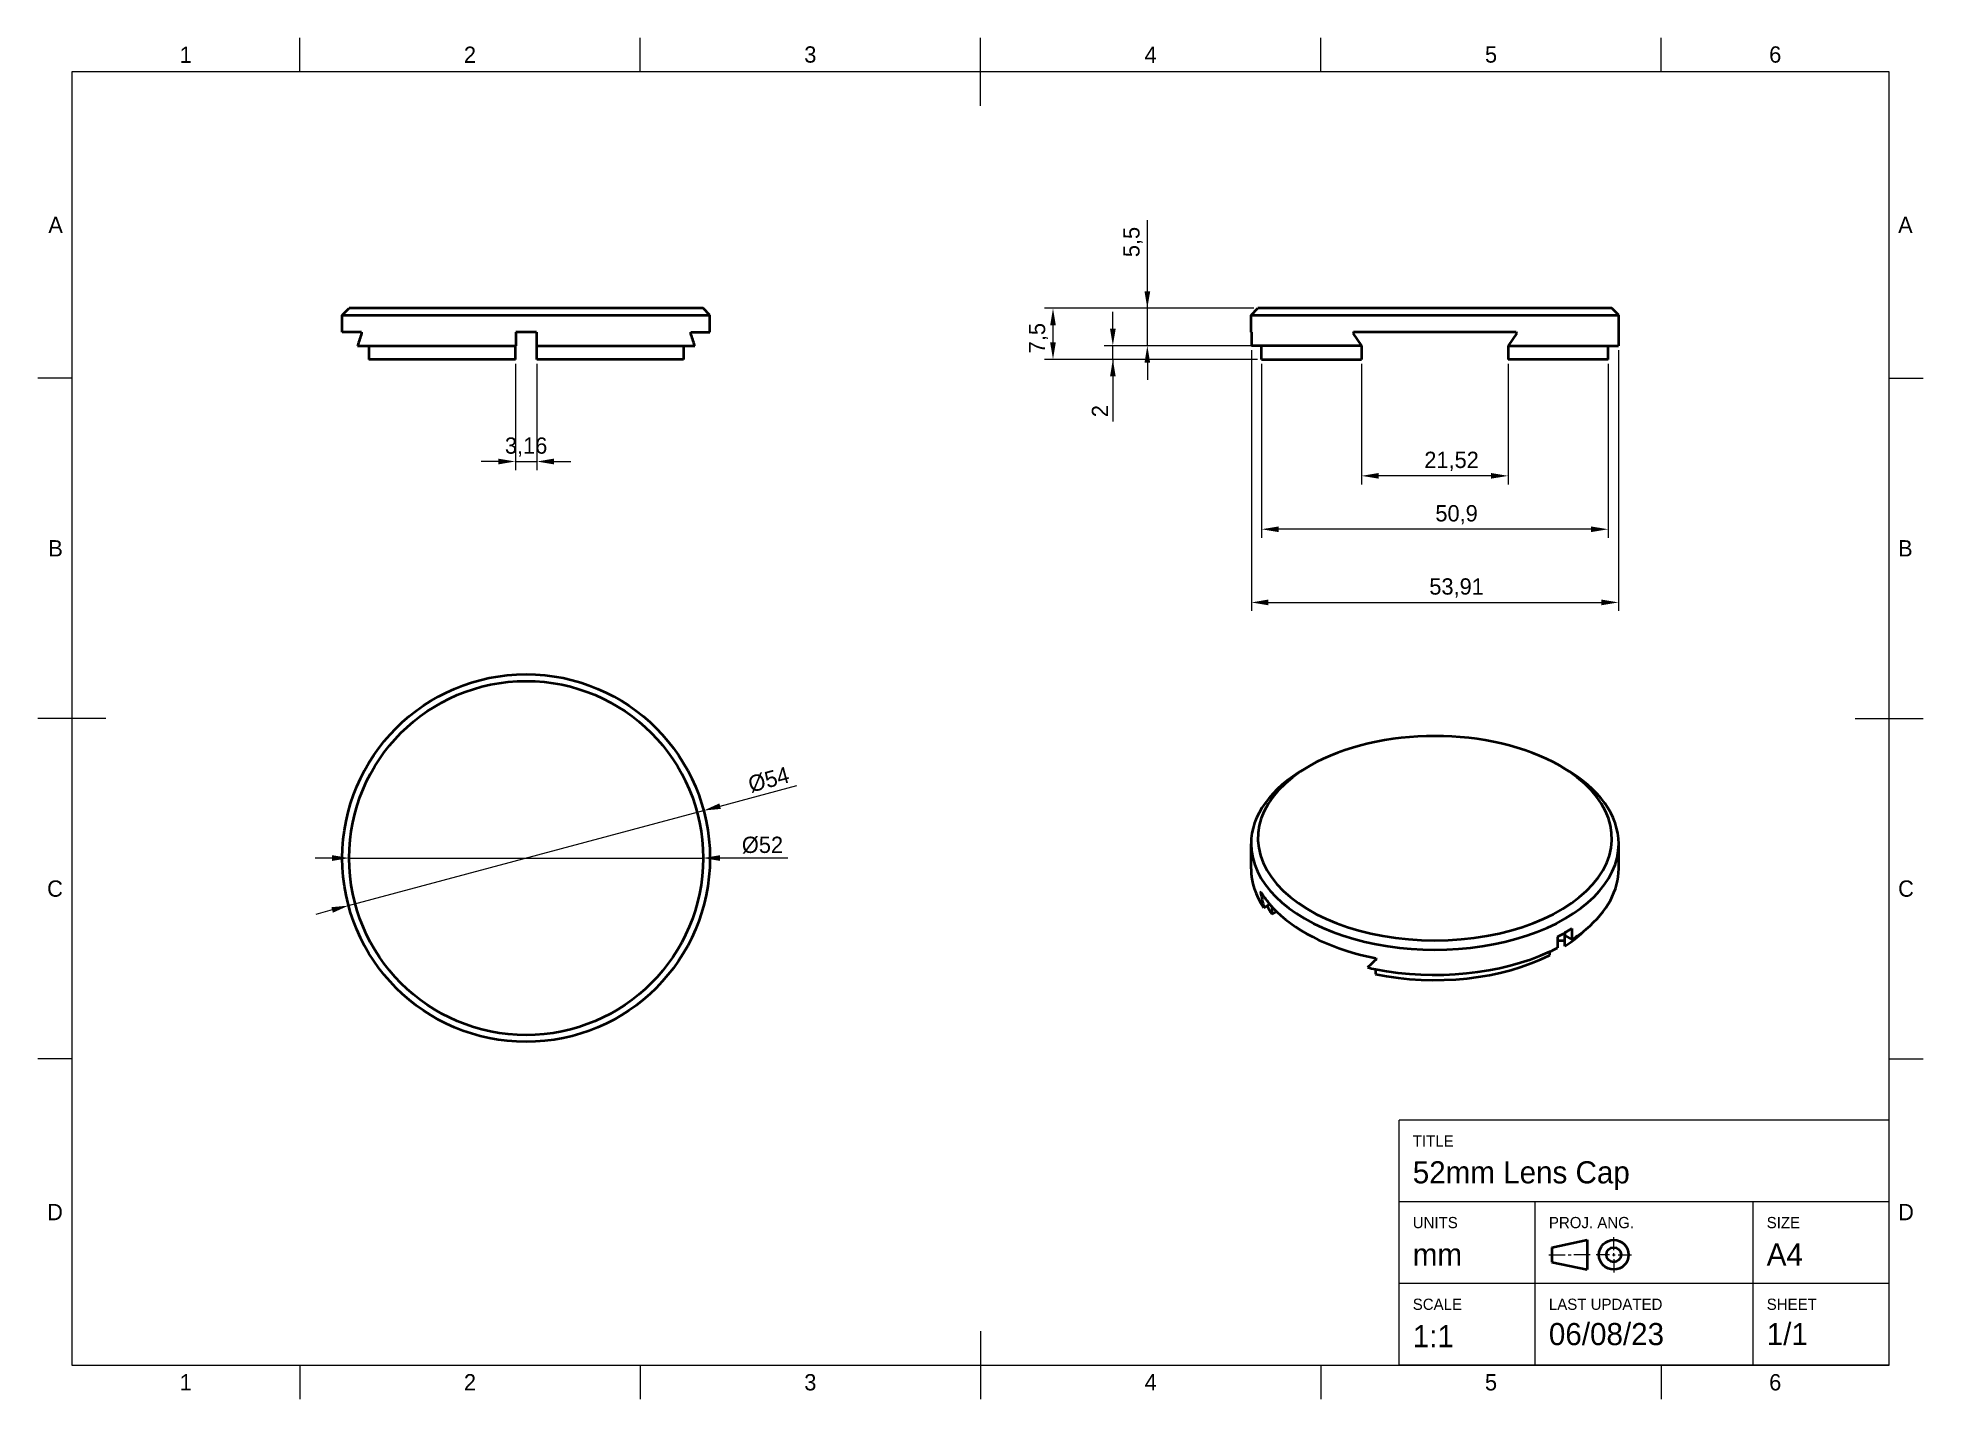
# Model space of a CAD drawing. Header units: millimetres. Extents: x 15 to 292, y 5 to 205.
import ezdxf

# ---------------------------------------------------------------- set-up
doc = ezdxf.new("R2010")
doc.units = ezdxf.units.MM
for name, color, linetype in [('Annotations', 7, 'Continuous'), ('Border', 7, 'Continuous'), ('Geometries', 7, 'Continuous')]:
    doc.layers.add(name, color=color, linetype=linetype)
doc.styles.add('Shapr0', font='txt', dxfattribs={"height": 2.3925})
doc.styles.add('Shapr1', font='txt', dxfattribs={"height": 2.3925})
doc.styles.add('Shapr2', font='txt', dxfattribs={"height": 2.3925})
doc.styles.add('Shapr3', font='txt', dxfattribs={"height": 2.3925})
doc.styles.add('Shapr4', font='txt', dxfattribs={"height": 2.3925})
doc.dimstyles.new('ISO-25', dxfattribs={"dimtxt": 2.5, "dimasz": 2.5, "dimexe": 1.25, "dimexo": 0.625, "dimtad": 1, "dimtxsty": 'Standard', "dimcen": 2.5, "dimadec": 0, "dimazin": 0, "dimtfac": 1, "dimtmove": 0, "dimatfit": 3, "dimfxl": 1, "dimarcsym": 0})

# ---------------------------------------------------------------- blocks, each defined once
blk = doc.blocks.new('*D2')
at = {"layer": 'Annotations', "color": 0, "linetype": 'Continuous', "lineweight": 15}
for p, q in [((115.25, 92.12), (126.53, 95.14)), ((60.67, 77.52), (112.83, 91.48)), ((58.25, 76.88), (55.84, 76.23))]:
    blk.add_line(p, q, dxfattribs=at)
at = {"layer": 'Annotations', "color": 0}
for points in [[(115.14, 92.53), (115.36, 91.72), (112.83, 91.48)], [(58.36, 76.47), (58.14, 77.28), (60.67, 77.52)]]:
    blk.add_solid(points, dxfattribs=at)
at = {"layer": 'Defpoints', "color": 0}
for p in [(112.83, 91.48), (60.67, 77.52)]:
    blk.add_point(p, dxfattribs=at)
at = {"layer": 'Annotations', "color": 0, "lineweight": 15, "insert": (122.39, 96), "char_height": 2.393, "attachment_point": 5, "rotation": 14.9775, "style": 'Shapr4'}
blk.add_mtext('\\A1;%%c54', dxfattribs=at)
blk = doc.blocks.new('*D3')
at = {"layer": 'Annotations', "color": 0, "linetype": 'Continuous', "lineweight": 15}
for p, q in [((58.25, 84.5), (55.75, 84.5)), ((60.75, 84.5), (112.75, 84.5)), ((125.19, 84.5), (115.25, 84.5))]:
    blk.add_line(p, q, dxfattribs=at)
at = {"layer": 'Annotations', "color": 0}
for points in [[(58.25, 84.08), (58.25, 84.92), (60.75, 84.5)], [(115.25, 84.92), (115.25, 84.08), (112.75, 84.5)]]:
    blk.add_solid(points, dxfattribs=at)
at = {"layer": 'Defpoints', "color": 0}
for p in [(60.75, 84.5), (112.75, 84.5)]:
    blk.add_point(p, dxfattribs=at)
at = {"layer": 'Annotations', "color": 0, "lineweight": 15, "insert": (121.47, 86.4), "char_height": 2.393, "attachment_point": 5, "style": 'Shapr4'}
blk.add_mtext('\\A1;%%c52', dxfattribs=at)
blk = doc.blocks.new('*D4')
at = {"layer": 'Annotations', "color": 0, "linetype": 'Continuous', "lineweight": 15}
for p, q in [((209.49, 157.12), (209.49, 139.39)), ((231.01, 157.12), (231.01, 139.39)), ((228.51, 140.64), (211.99, 140.64))]:
    blk.add_line(p, q, dxfattribs=at)
at = {"layer": 'Annotations', "color": 0}
for points in [[(211.99, 141.06), (211.99, 140.23), (209.49, 140.64)], [(228.51, 140.23), (228.51, 141.06), (231.01, 140.64)]]:
    blk.add_solid(points, dxfattribs=at)
at = {"layer": 'Defpoints', "color": 0}
for p in [(209.49, 157.75), (231.01, 157.75), (209.49, 140.64)]:
    blk.add_point(p, dxfattribs=at)
at = {"layer": 'Annotations', "color": 0, "lineweight": 15, "insert": (222.7, 142.77), "char_height": 2.393, "attachment_point": 5, "style": 'Shapr3'}
blk.add_mtext('\\A1;21,52', dxfattribs=at)
blk = doc.blocks.new('*D5')
at = {"layer": 'Annotations', "color": 0, "linetype": 'Continuous', "lineweight": 15}
for p, q in [((194.8, 157.12), (194.8, 131.55)), ((245.7, 157.12), (245.7, 131.55)), ((243.2, 132.8), (197.3, 132.8))]:
    blk.add_line(p, q, dxfattribs=at)
at = {"layer": 'Annotations', "color": 0}
for points in [[(197.3, 133.21), (197.3, 132.38), (194.8, 132.8)], [(243.2, 132.38), (243.2, 133.21), (245.7, 132.8)]]:
    blk.add_solid(points, dxfattribs=at)
at = {"layer": 'Defpoints', "color": 0}
for p in [(194.8, 157.75), (245.7, 157.75), (194.8, 132.8)]:
    blk.add_point(p, dxfattribs=at)
at = {"layer": 'Annotations', "color": 0, "lineweight": 15, "insert": (223.44, 134.92), "char_height": 2.393, "attachment_point": 5, "style": 'Shapr3'}
blk.add_mtext('\\A1;50,9', dxfattribs=at)
blk = doc.blocks.new('*D6')
at = {"layer": 'Annotations', "color": 0, "linetype": 'Continuous', "lineweight": 15}
for p, q in [((193.29, 159.12), (193.29, 120.8)), ((247.21, 159.12), (247.21, 120.8)), ((195.79, 122.05), (244.71, 122.05))]:
    blk.add_line(p, q, dxfattribs=at)
at = {"layer": 'Annotations', "color": 0}
for points in [[(195.79, 122.47), (195.79, 121.63), (193.29, 122.05)], [(244.71, 121.63), (244.71, 122.47), (247.21, 122.05)]]:
    blk.add_solid(points, dxfattribs=at)
at = {"layer": 'Defpoints', "color": 0}
for p in [(193.29, 159.75), (247.21, 159.75), (247.21, 122.05)]:
    blk.add_point(p, dxfattribs=at)
at = {"layer": 'Annotations', "color": 0, "lineweight": 15, "insert": (223.44, 124.17), "char_height": 2.393, "attachment_point": 5, "style": 'Shapr3'}
blk.add_mtext('\\A1;53,91', dxfattribs=at)
blk = doc.blocks.new('*D7')
at = {"layer": 'Annotations', "color": 0, "linetype": 'Continuous', "lineweight": 15}
for p, q in [((178.01, 165.25), (178.01, 178.19)), ((178.01, 167.75), (178.01, 170.25)), ((193.63, 165.25), (176.76, 165.25)), ((178.01, 159.75), (178.01, 165.25)), ((192.67, 159.75), (176.76, 159.75)), ((178.01, 157.25), (178.01, 154.75))]:
    blk.add_line(p, q, dxfattribs=at)
at = {"layer": 'Annotations', "color": 0}
for points in [[(177.59, 167.75), (178.43, 167.75), (178.01, 165.25)], [(178.43, 157.25), (177.59, 157.25), (178.01, 159.75)]]:
    blk.add_solid(points, dxfattribs=at)
at = {"layer": 'Defpoints', "color": 0}
for p in [(178.01, 165.25), (194.25, 165.25), (193.29, 159.75)]:
    blk.add_point(p, dxfattribs=at)
at = {"layer": 'Annotations', "color": 0, "lineweight": 15, "insert": (175.89, 174.99), "char_height": 2.393, "attachment_point": 5, "rotation": 90, "style": 'Shapr3'}
blk.add_mtext('\\A1;5,5', dxfattribs=at)
blk = doc.blocks.new('*D8')
at = {"layer": 'Annotations', "color": 0, "linetype": 'Continuous', "lineweight": 15}
for p, q in [((172.94, 162.25), (172.94, 164.75)), ((194.17, 159.75), (171.69, 159.75)), ((172.94, 157.75), (172.94, 159.75)), ((194.17, 157.75), (171.69, 157.75)), ((172.94, 157.75), (172.94, 148.65)), ((172.94, 155.25), (172.94, 152.75))]:
    blk.add_line(p, q, dxfattribs=at)
at = {"layer": 'Annotations', "color": 0}
for points in [[(172.53, 162.25), (173.36, 162.25), (172.94, 159.75)], [(173.36, 155.25), (172.53, 155.25), (172.94, 157.75)]]:
    blk.add_solid(points, dxfattribs=at)
at = {"layer": 'Defpoints', "color": 0}
for p in [(172.94, 159.75), (194.8, 159.75), (194.8, 157.75)]:
    blk.add_point(p, dxfattribs=at)
at = {"layer": 'Annotations', "color": 0, "lineweight": 15, "insert": (171.05, 150.15), "char_height": 2.393, "attachment_point": 5, "rotation": 90, "style": 'Shapr3'}
blk.add_mtext('\\A1;2', dxfattribs=at)
blk = doc.blocks.new('*D9')
at = {"layer": 'Annotations', "color": 0, "linetype": 'Continuous', "lineweight": 15}
for p, q in [((193.63, 165.25), (162.9, 165.25)), ((164.15, 162.75), (164.15, 160.25)), ((194.17, 157.75), (162.9, 157.75))]:
    blk.add_line(p, q, dxfattribs=at)
at = {"layer": 'Annotations', "color": 0}
for points in [[(164.57, 162.75), (163.73, 162.75), (164.15, 165.25)], [(163.73, 160.25), (164.57, 160.25), (164.15, 157.75)]]:
    blk.add_solid(points, dxfattribs=at)
at = {"layer": 'Defpoints', "color": 0}
for p in [(194.25, 165.25), (164.15, 157.75), (194.8, 157.75)]:
    blk.add_point(p, dxfattribs=at)
at = {"layer": 'Annotations', "color": 0, "lineweight": 15, "insert": (162.02, 160.87), "char_height": 2.393, "attachment_point": 5, "rotation": 90, "style": 'Shapr3'}
blk.add_mtext('\\A1;7,5', dxfattribs=at)
blk = doc.blocks.new('*D10')
at = {"layer": 'Annotations', "color": 0, "linetype": 'Continuous', "lineweight": 15}
for p, q in [((85.17, 157.12), (85.17, 141.5)), ((88.33, 157.12), (88.33, 141.5)), ((82.67, 142.75), (80.17, 142.75)), ((85.17, 142.75), (88.33, 142.75)), ((90.83, 142.75), (93.33, 142.75))]:
    blk.add_line(p, q, dxfattribs=at)
at = {"layer": 'Annotations', "color": 0}
for points in [[(82.67, 142.33), (82.67, 143.17), (85.17, 142.75)], [(90.83, 143.17), (90.83, 142.33), (88.33, 142.75)]]:
    blk.add_solid(points, dxfattribs=at)
at = {"layer": 'Defpoints', "color": 0}
for p in [(85.17, 157.75), (88.33, 157.75), (88.33, 142.75)]:
    blk.add_point(p, dxfattribs=at)
at = {"layer": 'Annotations', "color": 0, "lineweight": 15, "insert": (86.75, 144.87), "char_height": 2.393, "attachment_point": 5, "style": 'Shapr2'}
blk.add_mtext('\\A1;3,16', dxfattribs=at)
blk = doc.blocks.new('*U11')
at = {"layer": 'Border', "linetype": 'Continuous', "lineweight": 15}
for p, q in [((287, 46), (215, 46)), ((215, 10), (215, 46)), ((287, 10), (287, 46)), ((287, 34), (215, 34)), ((235, 10), (235, 34)), ((267, 10), (267, 34)), ((246.53, 26.88), (246.53, 28.83)), ((237, 26.23), (239.38, 26.23)), ((239.82, 26.23), (240.25, 26.23)), ((243.07, 26.23), (240.68, 26.23)), ((245.88, 26.23), (243.93, 26.23)), ((246.32, 26.23), (246.75, 26.23)), ((246.53, 26.02), (246.53, 26.45)), ((246.53, 25.58), (246.53, 23.63)), ((247.18, 26.23), (249.13, 26.23)), ((287, 22), (215, 22)), ((287, 10), (215, 10))]:
    blk.add_line(p, q, dxfattribs=at)
at = {"layer": 'Border', "linetype": 'Continuous', "lineweight": 40}
for p, q in [((237.43, 27.32), (242.63, 28.4)), ((242.63, 28.4), (242.63, 24.07)), ((237.43, 27.32), (237.43, 25.15)), ((237.43, 25.15), (242.63, 24.07))]:
    blk.add_line(p, q, dxfattribs=at)
for radius in [2.17, 1.08]:
    blk.add_circle((246.53, 26.23), radius, dxfattribs=at)

msp = doc.modelspace()

# ---------------------------------------------------------------- linework, layer by layer
at = {"layer": 'Border', "linetype": 'Continuous', "lineweight": 15}
for p, q in [((53.5, 200), (53.5, 205)), ((103.5, 200), (103.5, 205)), ((153.5, 195), (153.5, 205)), ((203.5, 200), (203.5, 205)), ((253.5, 200), (253.5, 205)), ((287, 200), (20, 200)), ((20, 200), (20, 10)), ((287, 10), (287, 200)), ((20, 155), (15, 155)), ((287, 155), (292, 155)), ((25, 105), (15, 105)), ((282, 105), (292, 105)), ((20, 55), (15, 55)), ((287, 55), (292, 55)), ((153.5, 15), (153.5, 5)), ((20, 10), (287, 10)), ((53.5, 10), (53.5, 5)), ((103.5, 10), (103.5, 5)), ((203.5, 10), (203.5, 5)), ((253.5, 10), (253.5, 5))]:
    msp.add_line(p, q, dxfattribs=at)
at = {"layer": 'Geometries', "linetype": 'Continuous', "lineweight": 40}
for p, q in [((59.75, 164.25), (60.75, 165.25)), ((59.75, 161.75), (59.75, 164.25)), ((59.75, 164.25), (113.75, 164.25)), ((112.75, 165.25), (60.75, 165.25)), ((113.75, 164.25), (112.75, 165.25)), ((113.75, 161.75), (113.75, 164.25)), ((193.25, 164.25), (194.25, 165.25)), ((193.25, 161.75), (193.25, 164.25)), ((193.25, 164.25), (247.25, 164.25)), ((246.25, 165.25), (194.25, 165.25)), ((247.25, 164.25), (246.25, 165.25)), ((247.25, 161.75), (247.25, 164.25)), ((62.542, 161.75), (59.75, 161.75)), ((88.266, 161.75), (85.234, 161.75)), ((85.234, 161.75), (85.234, 159.75)), ((88.266, 161.75), (88.266, 159.75)), ((110.958, 161.75), (113.75, 161.75)), ((193.25, 161.75), (193.293, 161.75)), ((193.293, 161.75), (193.293, 159.75)), ((208.292, 161.75), (208.207, 161.586)), ((208.207, 161.586), (209.492, 159.75)), ((232.208, 161.75), (208.292, 161.75)), ((232.293, 161.586), (231.008, 159.75)), ((232.208, 161.75), (232.293, 161.586)), ((247.207, 161.75), (247.207, 159.75)), ((247.25, 161.75), (247.207, 161.75)), ((61.986, 159.75), (63.63, 159.75)), ((63.63, 159.75), (63.63, 157.75)), ((63.63, 159.75), (85.171, 159.75)), ((85.171, 157.75), (85.171, 159.75)), ((85.171, 159.75), (85.234, 159.75)), ((88.266, 159.75), (88.329, 159.75)), ((88.329, 157.75), (88.329, 159.75)), ((88.329, 159.75), (109.87, 159.75)), ((109.87, 159.75), (109.87, 157.75)), ((109.87, 159.75), (111.514, 159.75)), ((194.799, 159.75), (193.293, 159.75)), ((194.799, 157.75), (194.799, 159.75)), ((209.492, 159.75), (194.799, 159.75)), ((209.492, 159.75), (209.492, 157.75)), ((209.492, 159.75), (209.492, 159.75)), ((231.008, 159.75), (231.008, 157.75)), ((231.008, 159.75), (231.008, 159.75)), ((231.008, 159.75), (245.701, 159.75)), ((245.701, 157.75), (245.701, 159.75)), ((245.701, 159.75), (247.207, 159.75)), ((85.171, 157.75), (63.63, 157.75)), ((109.87, 157.75), (88.329, 157.75)), ((194.799, 157.75), (209.492, 157.75)), ((245.701, 157.75), (231.008, 157.75)), ((201.158, 97.624), (201.865, 98.032)), ((239.342, 97.624), (238.635, 98.032)), ((193.25, 82.927), (193.25, 86.601)), ((247.25, 82.927), (247.25, 86.601)), ((194.647, 79.477), (194.705, 79.511)), ((195.998, 77.708), (195.617, 77.488)), ((195.617, 77.488), (195.132, 77.208)), ((196.295, 77.368), (196.295, 76.247)), ((196.987, 76.647), (196.295, 76.247)), ((238.24, 72.935), (238.24, 72.325)), ((238.24, 72.325), (238.24, 71.303)), ((239.363, 72.325), (238.24, 72.325)), ((239.363, 73.549), (239.363, 73.13)), ((239.363, 73.13), (240.384, 72.54)), ((239.363, 72.325), (239.363, 73.13)), ((239.363, 71.548), (239.363, 72.325)), ((240.384, 74.173), (240.384, 72.54)), ((237.13, 70.259), (237.13, 70.76)), ((211.509, 68.178), (211.509, 67.463))]:
    msp.add_line(p, q, dxfattribs=at)
for radius in [27, 26]:
    msp.add_circle((86.75, 84.5), radius, dxfattribs=at)
for centre, major_axis, ratio, start_param, end_param in [((86.75, 144.389), (0, -38.554), 0.7003086, 4.2500401, 4.3025889), ((86.75, 184.723), (0, -51.871), 0.520524, 5.1712122, 5.1747379), ((86.75, 184.723), (0, -51.871), 0.520524, 1.1084474, 1.1119731), ((86.75, 144.389), (0, -38.554), 0.7003086, 1.9805965, 2.0331452), ((220.25, 87.418), (26, 0), 0.5773503, 0.7853982, 2.3561945), ((220.25, 87.418), (26, 0), 0.5773503, 2.3561945, 7.0685835), ((220.25, 86.601), (-27, 0), 0.5773503, 5.4977871, 6.2831853), ((220.25, 86.601), (-27, 0), 0.5773503, 3.1415927, 3.9269908), ((220.25, 86.601), (-27, 0), 0.5773503, 0, 3.1415927), ((220.25, 82.927), (27, 0), 0.5773503, 3.1415927, 3.5171907), ((220.25, 82.927), (-27, 0), 0.5773503, 2.5375469, 3.1415927), ((220.25, 103.317), (-26.005, -32.706), 0.2220546, 5.6842718, 5.6877975), ((220.25, 70.385), (17.884, -43.099), 0.4693315, 4.3114467, 4.3639954), ((220.25, 84.56), (27, 0), 0.5773503, 3.4681676, 3.4714099), ((220.25, 84.56), (27, 0), 0.5773503, 3.4714099, 3.5966643), ((220.25, 84.56), (27, 0), 0.5773503, 3.5966643, 3.6210943), ((220.25, 81.294), (-25.5, 0), 0.5773503, 0.2614596, 0.3498777), ((220.25, 84.56), (27, 0), 0.5773503, 3.6210943, 3.6740045), ((220.25, 84.56), (27, 0), 0.5773503, 3.6740045, 4.385814), ((220.25, 84.56), (27, 0), 0.5773503, 5.4416027, 5.4988982), ((220.25, 84.56), (27, 0), 0.5773503, 5.4988982, 5.5539716), ((220.25, 81.294), (25.5, 0), 0.5773503, 5.5597448, 5.7705578), ((220.25, 82.927), (-27, 0), 0.5773503, 2.4123789, 2.5375469), ((220.25, 70.385), (-26.795, -22.911), 0.1449179, 4.9121564, 4.9647051), ((220.25, 82.927), (-27, 0), 0.5773503, 1.2411172, 2.246173), ((220.25, 81.294), (25.5, 0), 0.5773503, 4.3625113, 5.4358295), ((220.25, 103.317), (17.477, -54.094), 0.3804486, 5.2525568, 5.2560825), ((220.25, 82.927), (-27, 0), 0.5773503, 2.246173, 2.30001), ((220.25, 82.927), (-27, 0), 0.5773503, 1.1951983, 1.2411172)]:
    msp.add_ellipse(centre, major_axis=major_axis, ratio=ratio, start_param=start_param, end_param=end_param, dxfattribs=at)

# ---------------------------------------------------------------- block references
msp.add_blockref('*U11', (0, 0))

# ---------------------------------------------------------------- texts
at = {"layer": 'Border', "linetype": 'Continuous', "lineweight": 15, "char_height": 2.393, "width": 2.3925, "style": 'Shapr0'}
for s, insert, attachment_point in [('1', (36.75, 201.304), 8), ('2', (78.5, 201.304), 8), ('3', (128.5, 201.304), 8), ('4', (178.5, 201.304), 8), ('5', (228.5, 201.304), 8), ('6', (270.25, 201.304), 8), ('A', (18.696, 177.5), 6), ('A', (288.304, 177.5), 4), ('B', (18.696, 130), 6), ('B', (288.304, 130), 4), ('C', (18.696, 80), 6), ('C', (288.304, 80), 4), ('D', (18.696, 32.5), 6), ('D', (288.304, 32.5), 4), ('1', (36.75, 8.696), 2), ('2', (78.5, 8.696), 2), ('3', (128.5, 8.696), 2), ('4', (178.5, 8.696), 2), ('5', (228.5, 8.696), 2), ('6', (270.25, 8.696), 2)]:
    msp.add_mtext(s, dxfattribs=dict(at, insert=insert, attachment_point=attachment_point))
at = {"layer": 'Border', "linetype": 'Continuous', "lineweight": 15, "attachment_point": 1, "style": 'Shapr1'}
for s, insert, char_height in [('TITLE', (217, 43.75), 1.65), ('52mm Lens Cap', (217, 39.965), 3.25), ('UNITS', (217, 31.783), 1.65), ('PROJ. ANG.', (237, 31.783), 1.65), ('SIZE', (269, 31.783), 1.65), ('A4', (269, 27.9), 3.25), ('mm', (217, 27.9), 3.25), ('SCALE', (217, 19.783), 1.65), ('LAST UPDATED', (237, 19.783), 1.65), ('SHEET', (269, 19.783), 1.65), ('1:1', (217, 15.9), 3.25), ('06/08/23', (237, 16.204), 3.25), ('1/1', (269, 16.204), 3.25)]:
    msp.add_mtext(s, dxfattribs=dict(at, insert=insert, char_height=char_height))

# ---------------------------------------------------------------- dimensions: what is measured, and where the dimension line sits
at = {"layer": 'Annotations', "linetype": 'Continuous', "lineweight": 15}
for base, p1, p2, picture, middle in [((178.012, 165.25), (193.293, 159.75), (194.25, 165.25), '*D7', (178.012, 174.986)), ((164.148, 157.75), (194.25, 165.25), (194.799, 157.75), '*D9', (164.148, 160.872)), ((172.944, 159.75), (194.799, 157.75), (194.799, 159.75), '*D8', (172.944, 150.146))]:
    dim = msp.add_linear_dim(base=base, p1=p1, p2=p2, angle=90, dimstyle='ISO-25', override={"dimscale": 1, "dimgap": 0.7, "dimdec": 2, "dimlfac": 1, "dimrnd": 0.01, "dimzin": 8, "dimdsep": 44, "dimtxsty": 'Shapr3', "dimse1": 0, "dimse2": 0, "dimadec": 2, "dimtol": 0, "dimlim": 0, "dimtp": 0, "dimtm": 0, "dimtfac": 0.6, "dimtdec": 8, "dimfrac": 2, "dimtolj": 1, "dimlwd": 15, "dimlwe": 15}, dxfattribs=at)
    dim.commit()
    dim.dimension.update_dxf_attribs({"geometry": picture, "text_midpoint": middle, "dimtype": 160})
for base, p1, p2, override, picture, middle in [((247.207, 122.05), (193.293, 159.75), (247.207, 159.75), {"dimscale": 1, "dimgap": 0.7, "dimdec": 2, "dimlfac": 1, "dimrnd": 0.01, "dimzin": 8, "dimdsep": 44, "dimtxsty": 'Shapr3', "dimse1": 0, "dimse2": 0, "dimadec": 2, "dimtol": 0, "dimlim": 0, "dimtp": 0, "dimtm": 0, "dimtfac": 0.6, "dimtdec": 8, "dimfrac": 2, "dimtolj": 1, "dimlwd": 15, "dimlwe": 15}, '*D6', (223.437, 122.05)), ((88.329, 142.75), (85.171, 157.75), (88.329, 157.75), {"dimscale": 1, "dimgap": 0.7, "dimdec": 2, "dimlfac": 1, "dimrnd": 0.01, "dimzin": 8, "dimdsep": 44, "dimtxsty": 'Shapr2', "dimse1": 0, "dimse2": 0, "dimadec": 2, "dimtol": 0, "dimlim": 0, "dimtp": 0, "dimtm": 0, "dimtfac": 0.6, "dimtdec": 8, "dimfrac": 2, "dimtolj": 1, "dimlwd": 15, "dimlwe": 15}, '*D10', (86.75, 142.75)), ((194.799, 132.796), (245.701, 157.75), (194.799, 157.75), {"dimscale": 1, "dimgap": 0.7, "dimdec": 2, "dimlfac": 1, "dimrnd": 0.01, "dimzin": 8, "dimdsep": 44, "dimtxsty": 'Shapr3', "dimse1": 0, "dimse2": 0, "dimadec": 2, "dimtol": 0, "dimlim": 0, "dimtp": 0, "dimtm": 0, "dimtfac": 0.6, "dimtdec": 8, "dimfrac": 2, "dimtolj": 1, "dimlwd": 15, "dimlwe": 15}, '*D5', (223.437, 132.796)), ((209.492, 140.643), (231.008, 157.75), (209.492, 157.75), {"dimscale": 1, "dimgap": 0.7, "dimdec": 2, "dimlfac": 1, "dimrnd": 0.01, "dimzin": 8, "dimdsep": 44, "dimtxsty": 'Shapr3', "dimse1": 0, "dimse2": 0, "dimadec": 2, "dimtol": 0, "dimlim": 0, "dimtp": 0, "dimtm": 0, "dimtfac": 0.6, "dimtdec": 8, "dimfrac": 2, "dimtolj": 1, "dimlwd": 15, "dimlwe": 15}, '*D4', (222.696, 140.643))]:
    dim = msp.add_linear_dim(base=base, p1=p1, p2=p2, dimstyle='ISO-25', override=override, dxfattribs=at)
    dim.commit()
    dim.dimension.update_dxf_attribs({"geometry": picture, "text_midpoint": middle, "dimtype": 160})
dim = msp.add_diameter_dim_2p(p1=(60.667, 77.522), p2=(112.833, 91.478), dimstyle='ISO-25', override={"dimscale": 1, "dimgap": 0.7, "dimdec": 2, "dimlfac": 1, "dimrnd": 0.01, "dimzin": 8, "dimdsep": 44, "dimtxsty": 'Shapr4', "dimcen": 2.5, "dimadec": 2, "dimtol": 0, "dimlim": 0, "dimtp": 0, "dimtm": 0, "dimtfac": 0.6, "dimtdec": 8, "dimtofl": 1, "dimfrac": 2, "dimtolj": 1, "dimlwd": 15, "dimlwe": 15}, dxfattribs=at)
dim.commit()
dim.dimension.update_dxf_attribs({"geometry": '*D2', "text_midpoint": (122.878, 94.165), "dimtype": 163})
dim = msp.add_diameter_dim_2p(p1=(60.75, 84.5), p2=(112.75, 84.5), dimstyle='ISO-25', override={"dimscale": 1, "dimgap": 0.7, "dimdec": 2, "dimlfac": 1, "dimrnd": 0.01, "dimzin": 8, "dimdsep": 44, "dimtxsty": 'Shapr4', "dimcen": 2.5, "dimadec": 2, "dimtol": 0, "dimlim": 0, "dimtp": 0, "dimtm": 0, "dimtfac": 0.6, "dimtdec": 8, "dimtofl": 1, "dimfrac": 2, "dimtolj": 1, "dimlwd": 15, "dimlwe": 15}, dxfattribs=at)
dim.commit()
dim.dimension.update_dxf_attribs({"geometry": '*D3', "text_midpoint": (121.469, 86.396)})

doc.saveas('drawing.dxf')
